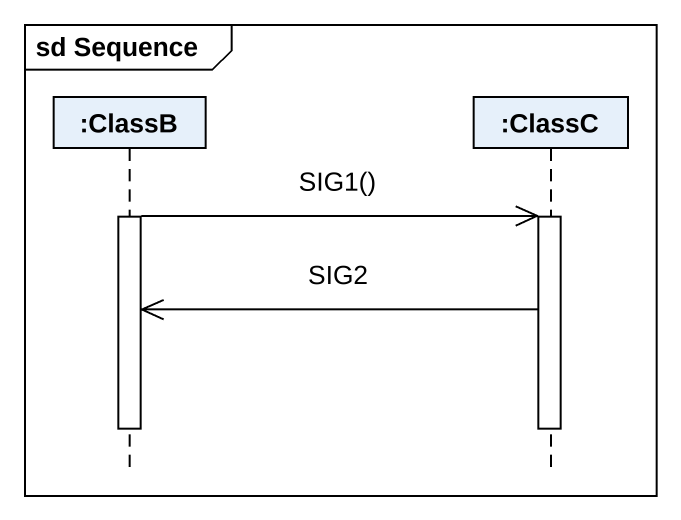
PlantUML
@startuml
mainframe sd Sequence
hide footbox
participant ":ClassB" as ClassB
participant ":ClassC" as ClassC

activate ClassB
ClassB ->> ClassC : SIG1()
activate ClassC
ClassC ->> ClassB : SIG2
deactivate ClassB
deactivate ClassC
@enduml
